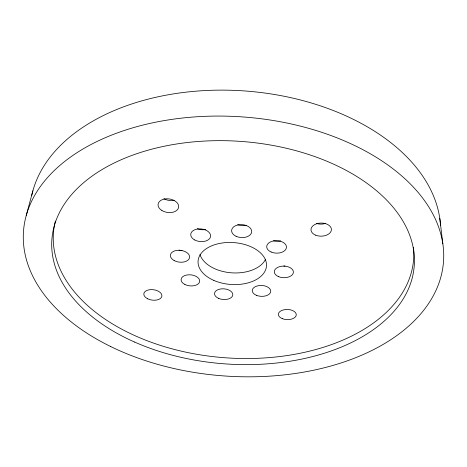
<?xml version="1.0" encoding="UTF-8"?>
<svg xmlns="http://www.w3.org/2000/svg" width="467" height="467" viewBox="0 0 467 467"><rect width="100%" height="100%" fill="white"/><g stroke="black" fill="none" stroke-linecap="round" stroke-linejoin="round"><path stroke-width="0.7" d="M26.228 215.573L32.888 190.793M439.78 218.346L442.844 243.844M265.519 259.354A33.922 21.12 4.1 0 1 231.55 272.821A33.922 21.12 4.1 0 1 199.952 254.579M280.62 240.855A9.789 6.258 1.7 0 1 273.475 240.768M285.033 265.951A9.457 5.826 1.4 0 1 283.854 265.957M181.996 250.516A9.568 5.972 6.9 0 1 179.054 250.125M205.608 229.484A9.871 6.375 6 0 1 197.308 228.707M246.144 225.292A9.965 6.503 3.7 0 1 237.75 224.685M31.686 195.691A205.754 131.455 4.1 0 1 245.058 90.977A205.754 131.455 4.1 0 1 440.527 225.52M413.488 247.399A180.571 111.917 4.1 0 1 224.966 357.751A180.571 111.917 4.1 0 1 55.392 221.043M325.633 223.378A10.116 6.602 -1 0 1 316.527 223.459M174.138 200.29A10.274 6.853 8.3 0 1 163.888 198.679M213.839 280.41A34.284 20.98 4.1 0 0 266.476 266.009A34.284 20.98 4.1 0 0 216.519 244.171A34.284 20.98 4.1 0 0 213.839 280.41M278.758 276.733A9.556 5.791 1.5 0 0 293.393 272.296A9.556 5.791 1.5 0 0 279.389 266.721A9.556 5.791 1.5 0 0 278.758 276.733M256.488 295.337A9.252 5.446 2.6 0 0 270.732 291.449A9.252 5.446 2.6 0 0 257.27 285.932A9.252 5.446 2.6 0 0 256.488 295.337M218.731 298.436A9.159 5.347 4.4 0 0 232.799 294.875A9.159 5.347 4.4 0 0 219.461 289.196A9.159 5.347 4.4 0 0 218.731 298.436M184.885 284.461A9.334 5.534 6 0 0 199.637 281.607A9.334 5.534 6 0 0 186.66 275.022A9.334 5.534 6 0 0 184.885 284.461M174.121 260.533A9.673 5.931 6.8 0 0 189.538 257.737A9.673 5.931 6.8 0 0 176.322 250.47A9.673 5.931 6.8 0 0 174.121 260.533M194.704 239.962A9.982 6.334 6 0 0 210.553 236.623A9.982 6.334 6 0 0 196.77 229.163A9.982 6.334 6 0 0 194.704 239.962M236.092 236.279A10.076 6.468 3.7 0 0 251.701 231.889A10.076 6.468 3.7 0 0 237.189 225.129A10.076 6.468 3.7 0 0 236.092 236.279M271.117 251.999A9.895 6.223 1.8 0 0 286.469 247.498A9.895 6.223 1.8 0 0 272.203 241.258A9.895 6.223 1.8 0 0 271.117 251.999M110.44 346.421A210.553 129.838 4.1 0 0 442.634 268.928A210.553 129.838 4.1 0 0 147.432 123.983A210.553 129.838 4.1 0 0 110.44 346.421M161.897 210.506A10.397 6.818 8.2 0 0 178.587 207.564A10.397 6.818 8.2 0 0 164.641 198.989A10.397 6.818 8.2 0 0 161.897 210.506M147.753 298.822A9.112 5.236 7.5 0 0 161.897 296.119A9.112 5.236 7.5 0 0 148.944 289.832A9.112 5.236 7.5 0 0 147.753 298.822M282.307 318.663A8.955 5.079 1.6 0 0 296.259 315.079A8.955 5.079 1.6 0 0 283.422 309.901A8.955 5.079 1.6 0 0 282.307 318.663M315.727 235.21A10.227 6.567 -0.8 0 0 331.412 229.793A10.227 6.567 -0.8 0 0 316.445 223.839A10.227 6.567 -0.8 0 0 315.727 235.21M134.648 342.083A181.657 111.52 4.1 0 0 414.2 266.295A181.657 111.52 4.1 0 0 150.321 149.563A181.657 111.52 4.1 0 0 134.648 342.083"/></g></svg>
